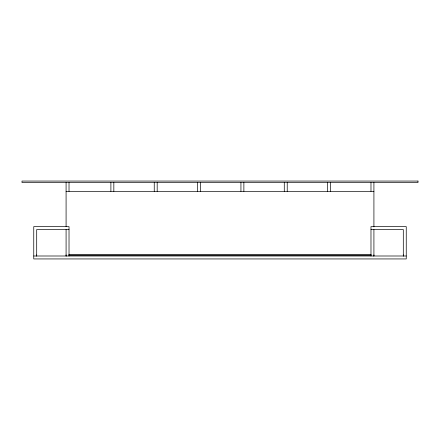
<?xml version="1.0" encoding="UTF-8"?>
<svg xmlns="http://www.w3.org/2000/svg" width="440" height="440" viewBox="0 0 440 440"><rect width="100%" height="100%" fill="white"/><g stroke="black" fill="none" stroke-linecap="round" stroke-linejoin="round"><path stroke-width="0.66" d="M66.083 191.345L373.918 191.345M69.02 229.554L36.696 229.554L36.696 255.998M370.981 229.554L403.304 229.554L403.304 255.998M36.696 254.898L36.569 255.998M66.083 254.898L66.204 255.998M68.833 254.898L371.168 254.898M373.918 254.898L373.797 255.998M403.304 254.898L403.431 255.998M68.833 255.019L371.168 255.019M33.754 255.998L406.247 255.998M373.918 182.529L373.918 226.881M373.918 229.554L373.918 255.998M370.981 182.529L370.981 191.345M370.981 255.998L370.981 226.611L406.247 226.611L406.247 258.94L33.754 258.94L33.754 226.611L69.02 226.611L69.02 255.998M330.572 182.529L330.572 191.345M327.635 182.529L327.635 191.345M287.227 182.529L287.227 191.345M284.284 182.529L284.284 191.345M243.876 182.529L243.876 191.345M240.939 182.529L240.939 191.345M200.53 182.529L200.53 191.345M197.593 182.529L197.593 191.345M157.185 182.529L157.185 191.345M154.248 182.529L154.248 191.345M113.839 182.529L113.839 191.345M110.897 182.529L110.897 191.345M69.02 182.529L69.02 191.345M66.083 182.529L66.083 226.611M66.083 229.554L66.083 255.998M418 181.06L22 181.06L22 182.529L418 182.529L418 181.06"/></g></svg>
